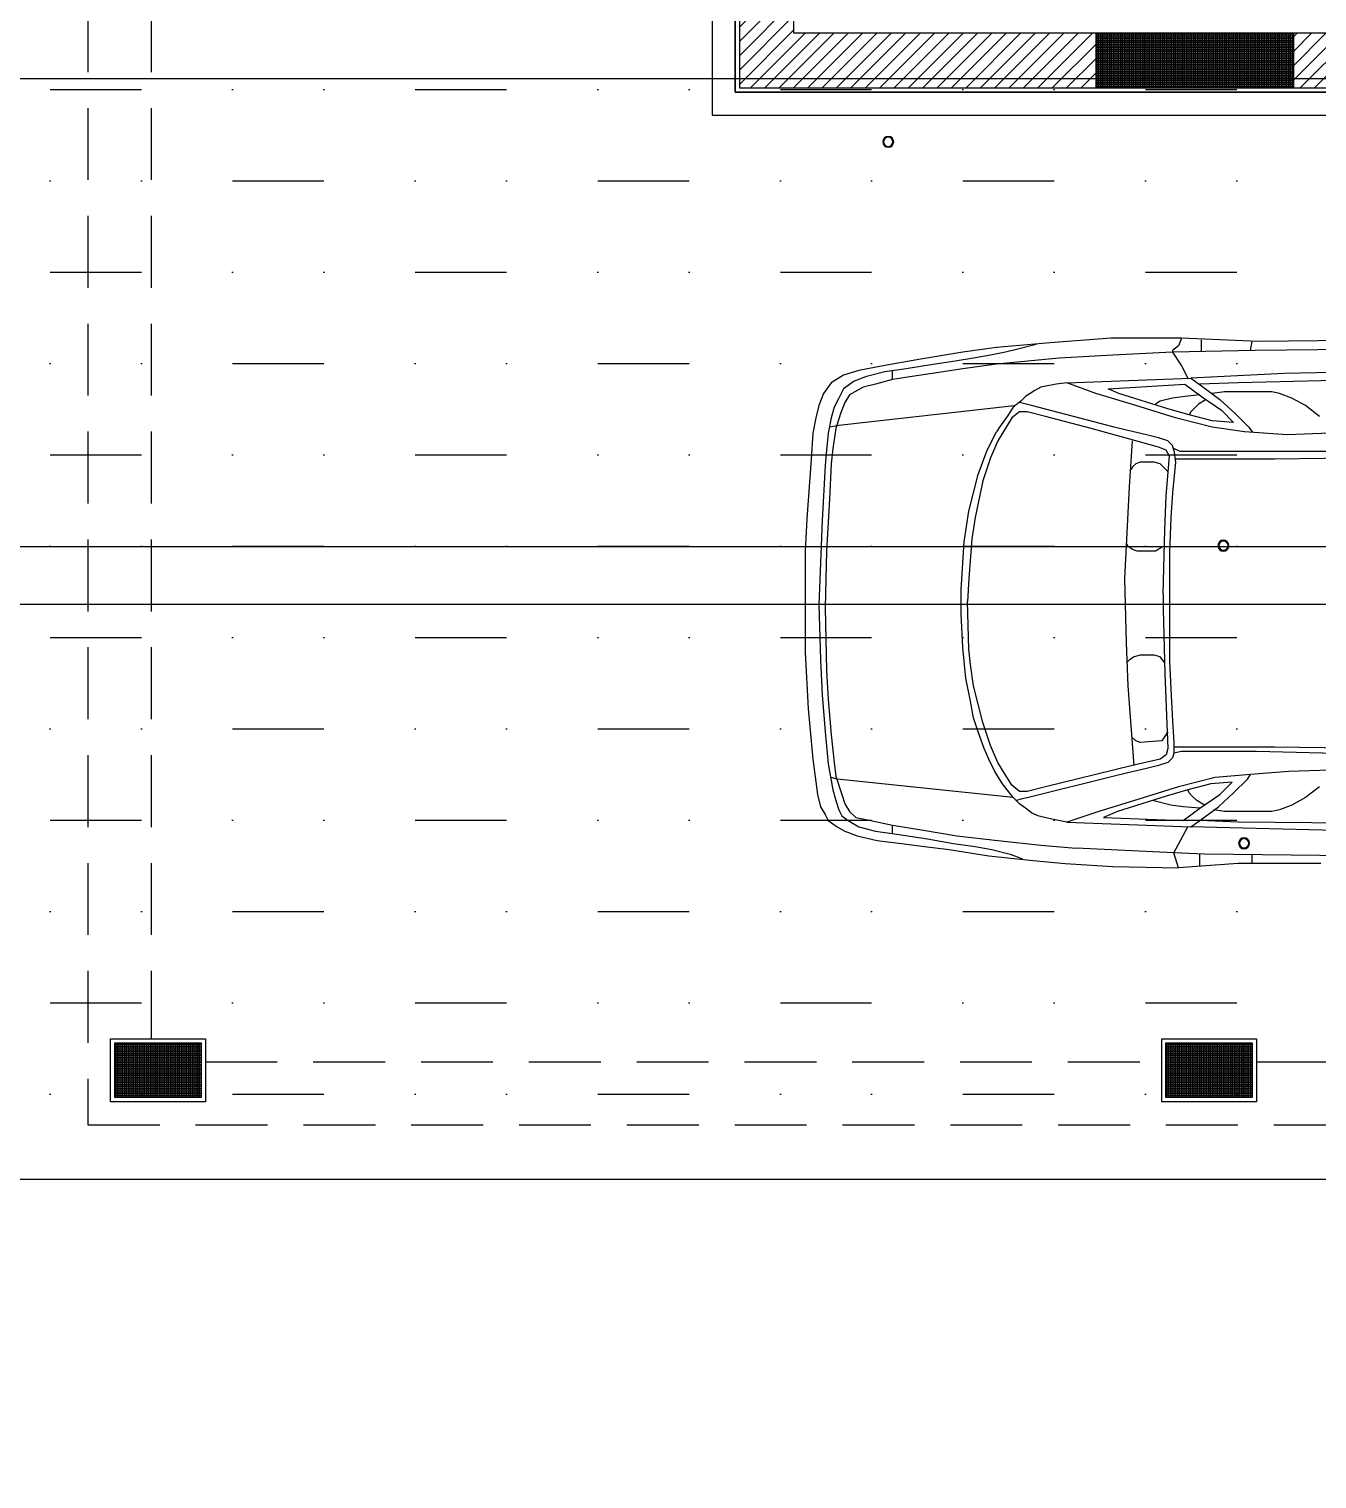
# Model space of a CAD drawing. Extents: x 233 to 569, y -241 to -74.
# Drawn here: x 295.78 to 300.26, y -191.39 to -186.35 of the extents above; entities that cross this region are included whole.
import ezdxf

# ---------------------------------------------------------------- set-up
doc = ezdxf.new("R2010")
doc.units = 0
doc.header["$MEASUREMENT"] = 0
doc.linetypes.add('TRAZOS', pattern=[0.75, 0.5, -0.25])
doc.layers.get('0').update_dxf_attribs({"linetype": 'CONTINUOUS', "lineweight": 50})
for name, color, linetype in [('2D N 0 PB DECO AUTOS', 211, 'CONTINUOUS'), ('2D N 0 PB MUROS MAMP', 1, 'CONTINUOUS'), ('2D N 0 PB MUROS MAMP HATCH', 10, 'CONTINUOUS'), ('2D N 0 PB MUROS REVOQUES', 7, 'CONTINUOUS'), ('2D N 0 PB PROYECCIONES', 7, 'CONTINUOUS'), ('2D N 0 PB REVESTIMIENTO MURETE PIEDRA', 5, 'CONTINUOUS'), ('2D N 0 PB SOLADO ACCESO VEHICULAR', 9, 'CONTINUOUS'), ('2D N 00 EST PL COL BORDES', 7, 'CONTINUOUS'), ('2D N 00 EST PL COL HATCH', 92, 'CONTINUOUS'), ('2D N 1 PA INST SANIT CLOACAL SECUNDARIA', 36, 'CONTINUOUS'), ('410 - CLOACAL SECUNDARIA', 36, 'CONTINUOUS')]:
    doc.layers.add(name, color=color, linetype=linetype)
doc.layers.get('2D N 1 PA INST SANIT CLOACAL SECUNDARIA').off()

# ---------------------------------------------------------------- blocks, each defined once
blk = doc.blocks.new('ca_auto103')
for p, q in [((-119.54, 87.18), (-138.17, 85.58)), ((-124.33, 86.65), (-130.72, 85.05)), ((-98.25, 88.77), (-119.54, 87.18)), ((-73.77, 88.77), (-98.25, 88.77)), ((-74.83, 86.11), (-76.96, 84.52)), ((-73.77, 88.77), (-74.83, 86.11)), ((-47.15, 87.71), (-73.77, 88.77)), ((-66.85, 84.17), (-66.85, 88.24)), ((-49.82, 84.52), (-49.28, 87.71)), ((1.28, 88.24), (-47.15, 87.71)), ((-165.85, 81.32), (-177.56, 79.19)), ((-149.88, 83.98), (-165.85, 81.32)), ((-152.54, 80.79), (-163.19, 79.19)), ((-146.15, 81.86), (-152.54, 80.79)), ((-138.17, 85.58), (-149.88, 83.98)), ((-140.3, 82.92), (-146.15, 81.86)), ((-134.98, 83.98), (-140.3, 82.92)), ((-116.35, 81.86), (-138.17, 79.73)), ((-130.72, 85.05), (-134.98, 83.98)), ((-97.72, 82.92), (-116.35, 81.86)), ((-76.96, 83.98), (-97.72, 82.92)), ((-48.22, 84.52), (-76.96, 83.98)), ((-76.96, 84.52), (-76.96, 83.98)), ((-76.96, 83.98), (-73.77, 79.19)), ((3.94, 85.05), (-48.22, 84.52)), ((-191.4, 76), (-195.65, 73.34)), ((-186.07, 77.6), (-191.4, 76)), ((-177.56, 79.19), (-186.07, 77.6)), ((-177.02, 77.07), (-183.41, 75.47)), ((-169.57, 78.13), (-177.02, 77.07)), ((-174.36, 74.4), (-174.36, 77.45)), ((-163.19, 79.19), (-169.57, 78.13)), ((-160.52, 76.53), (-167.44, 75.47)), ((-149.88, 78.13), (-160.52, 76.53)), ((-138.17, 79.73), (-149.88, 78.13)), ((-73.77, 79.19), (-71.64, 74.94)), ((-38.11, 76.53), (-70.57, 74.94)), ((-13.62, 77.07), (-38.11, 76.53)), ((-195.65, 73.34), (-198.32, 69.61)), ((-191.4, 71.21), (-192.99, 68.02)), ((-187.67, 73.87), (-191.4, 71.21)), ((-184.48, 71.74), (-189.27, 69.08)), ((-183.41, 75.47), (-187.67, 73.87)), ((-180.22, 72.81), (-184.48, 71.74)), ((-174.36, 74.4), (-180.22, 72.81)), ((-167.44, 75.47), (-174.36, 74.4)), ((-124.86, 70.68), (-126.46, 69.61)), ((-122.73, 71.74), (-124.86, 70.68)), ((-117.41, 72.81), (-122.73, 71.74)), ((-113.69, 73.34), (-117.41, 72.81)), ((-113.69, 73.34), (-70.57, 74.94)), ((-103.57, 69.61), (-113.69, 73.34)), ((-99.32, 71.21), (-72.7, 72.81)), ((-95.59, 69.61), (-99.32, 71.21)), ((-72.7, 72.81), (-66.85, 68.55)), ((-70.57, 74.94), (-66.85, 72.27)), ((-54.07, 73.34), (-67.38, 72.81)), ((-66.85, 72.27), (-60.46, 67.48)), ((-7.23, 74.4), (-54.07, 73.34)), ((-198.32, 69.61), (-199.91, 65.36)), ((-192.99, 68.02), (-194.59, 64.82)), ((-190.86, 66.42), (-192.46, 62.69)), ((-189.27, 69.08), (-190.86, 66.42)), ((-129.65, 66.95), (-132.32, 64.82)), ((-125.93, 65.36), (-130.19, 66.42)), ((-128.06, 68.55), (-129.65, 66.95)), ((-126.46, 69.61), (-128.06, 68.55)), ((-89.73, 65.36), (-103.57, 69.61)), ((-78.56, 64.29), (-95.59, 69.61)), ((-81.22, 66.95), (-82.82, 65.89)), ((-76.96, 68.02), (-81.22, 66.95)), ((-72.7, 68.55), (-76.96, 68.02)), ((-67.38, 69.08), (-72.7, 68.55)), ((-67.91, 65.89), (-69.51, 64.29)), ((-65.25, 67.48), (-67.91, 65.89)), ((-66.85, 68.55), (-59.93, 63.76)), ((-58.86, 70.15), (-63.19, 69.53)), ((-60.46, 67.48), (-55.14, 62.69)), ((-42.36, 70.15), (-58.86, 70.15)), ((-39.7, 69.61), (-42.36, 70.15)), ((-35.44, 68.02), (-39.7, 69.61)), ((-30.65, 65.36), (-35.44, 68.02)), ((-200.98, 61.1), (-202.04, 55.77)), ((-199.91, 65.36), (-200.98, 61.1)), ((-195.65, 61.1), (-196.72, 55.77)), ((-194.59, 64.82), (-195.65, 61.1)), ((-192.46, 62.69), (-194.06, 57.37)), ((-132.02, 65.27), (-192.99, 58.44)), ((-134.44, 61.63), (-137.11, 57.9)), ((-132.85, 61.1), (-136.04, 55.77)), ((-132.32, 64.82), (-134.44, 61.63)), ((-130.19, 63.23), (-132.85, 61.1)), ((-127.52, 63.23), (-130.19, 63.23)), ((-121.14, 61.63), (-127.52, 63.23)), ((-97.19, 57.9), (-125.93, 65.36)), ((-105.17, 57.37), (-121.14, 61.63)), ((-75.9, 61.1), (-89.73, 65.36)), ((-71.11, 62.16), (-78.56, 64.29)), ((-63.12, 57.9), (-75.9, 61.1)), ((-70.57, 63.23), (-71.11, 62.16)), ((-63.12, 60.03), (-71.11, 62.16)), ((-69.51, 64.29), (-70.57, 63.23)), ((-59.93, 63.76), (-55.67, 59.5)), ((-55.14, 62.69), (-50.35, 57.9)), ((-25.86, 61.63), (-30.65, 65.36)), ((-202.04, 55.77), (-202.57, 46.73)), ((-196.72, 55.77), (-197.25, 49.92)), ((-192.99, 58.44), (-196.19, 57.9)), ((-194.06, 57.37), (-195.12, 50.45)), ((-141.36, 49.92), (-138.17, 56.31)), ((-137.11, 57.9), (-138.17, 56.31)), ((-136.04, 55.77), (-137.64, 53.11)), ((-89.73, 53.11), (-105.17, 57.37)), ((-92.93, 56.84), (-97.19, 57.9)), ((-86.01, 55.24), (-92.93, 56.84)), ((-55.67, 59.5), (-63.12, 60.03)), ((-51.94, 56.31), (-63.12, 57.9)), ((-37.04, 55.24), (-51.94, 56.31)), ((-50.35, 57.9), (-50.35, 57.9)), ((-50.35, 57.9), (-49.28, 56.31)), ((-22.14, 55.77), (-37.04, 55.24)), ((-195.12, 50.45), (-195.65, 45.13)), ((-137.64, 53.11), (-140.3, 47.26)), ((-91.86, 37.15), (-90.8, 53.11)), ((-81.75, 50.98), (-89.73, 53.11)), ((-81.75, 54.18), (-86.01, 55.24)), ((-78.56, 53.11), (-81.75, 54.18)), ((-79.09, 49.92), (-81.75, 50.98)), ((-76.96, 51.52), (-78.56, 53.11)), ((-76.43, 49.92), (-76.96, 51.52)), ((-74.3, 49.39), (-76.43, 50.45)), ((-202.57, 46.73), (-204.17, 25.97)), ((-197.25, 49.92), (-197.78, 44.6)), ((-144.56, 41.4), (-141.36, 49.92)), ((-140.3, 47.26), (-142.96, 39.27)), ((-88.14, 45.66), (-89.73, 45.13)), ((-83.35, 45.66), (-88.14, 45.66)), ((-81.22, 45.13), (-83.35, 45.66)), ((-78.02, 47.79), (-79.09, 49.92)), ((-79.09, 33.95), (-78.02, 47.79)), ((-75.9, 45.66), (-76.96, 35.02)), ((-76.43, 49.92), (-75.9, 45.66)), ((-41.3, 46.73), (-75.9, 46.73)), ((-53.01, 49.39), (-74.3, 49.39)), ((-2.44, 49.39), (-53.01, 49.39)), ((-1.91, 47.26), (-41.3, 46.73)), ((-197.78, 44.6), (-198.85, 25.44)), ((-195.65, 45.13), (-196.19, 32.89)), ((-147.75, 28.63), (-144.56, 41.4)), ((-90.8, 44.07), (-91.33, 43)), ((-89.73, 45.13), (-90.8, 44.07)), ((-78.56, 42.47), (-81.22, 45.13)), ((-142.96, 39.27), (-145.62, 26.5)), ((-93.46, 5.21), (-91.86, 37.15)), ((-196.19, 32.89), (-197.25, 14.79)), ((-79.62, 22.24), (-79.09, 33.95)), ((-76.96, 35.02), (-77.49, 26.5)), ((-204.17, 25.97), (-204.7, 14.79)), ((-198.85, 25.44), (-199.91, -3.84)), ((-149.35, 17.98), (-147.75, 28.63)), ((-145.62, 26.5), (-146.69, 19.05)), ((-77.49, 26.5), (-78.02, 14.26)), ((-80.15, -0.11), (-79.62, 22.24)), ((-150.41, 1.48), (-149.35, 17.98)), ((-146.69, 19.05), (-147.75, 5.21)), ((-92.4, 16.39), (-92.93, 17.45)), ((-90.8, 15.32), (-92.4, 16.39)), ((-89.2, 14.79), (-90.8, 15.32)), ((-80.15, 16.39), (-82.82, 14.79)), ((-204.7, 14.79), (-204.7, -4.9)), ((-197.25, 14.79), (-197.78, -4.9)), ((-82.82, 14.79), (-89.2, 14.79)), ((-78.02, 14.26), (-78.02, -23.53)), ((-147.75, 5.21), (-148.28, -2.77)), ((-92.93, -17.14), (-93.46, 5.21)), ((-150.41, -7.03), (-150.41, 1.48)), ((-204.7, -4.9), (-204.7, -20.34)), ((-199.91, -3.84), (-199.38, -23)), ((-197.78, -4.9), (-197.25, -26.73)), ((-147.75, -19.27), (-148.28, -2.77)), ((-80.15, -0.11), (-80.15, -5.43)), ((-149.88, -18.74), (-150.41, -7.03)), ((-80.15, -5.43), (-79.62, -27.79)), ((-148.82, -29.39), (-149.88, -18.74)), ((-147.22, -24.6), (-147.75, -19.27)), ((-92.4, -32.05), (-92.93, -17.14)), ((-204.7, -20.34), (-203.64, -40.03)), ((-199.38, -23), (-198.85, -35.24)), ((-146.15, -32.05), (-147.22, -24.6)), ((-91.86, -23), (-92.93, -24.06)), ((-90.27, -21.93), (-91.86, -23)), ((-88.14, -21.4), (-90.27, -21.93)), ((-83.35, -21.4), (-88.14, -21.4)), ((-81.22, -21.93), (-83.35, -21.4)), ((-79.62, -24.06), (-81.22, -21.93)), ((-78.02, -23.53), (-77.49, -33.11)), ((-197.25, -26.73), (-196.72, -36.84)), ((-147.22, -37.37), (-148.82, -29.39)), ((-79.62, -27.79), (-79.09, -39.5)), ((-198.85, -35.24), (-197.78, -48.02)), ((-142.96, -44.82), (-146.15, -32.05)), ((-90.27, -59.73), (-92.4, -32.05)), ((-77.49, -33.11), (-76.96, -44.29)), ((-203.64, -40.03), (-202.04, -57.6)), ((-196.72, -36.84), (-195.65, -49.08)), ((-146.15, -43.23), (-147.22, -37.37)), ((-79.09, -39.5), (-78.56, -53.87)), ((-144.56, -48.02), (-146.15, -43.23)), ((-140.3, -52.81), (-142.96, -44.82)), ((-76.96, -44.29), (-76.43, -51.74)), ((-197.78, -48.02), (-196.72, -59.19)), ((-195.65, -49.08), (-194.59, -58.66)), ((-142.43, -53.87), (-144.56, -48.02)), ((-89.73, -51.21), (-90.8, -50.14)), ((-78.56, -48.02), (-80.69, -51.21)), ((-140.83, -57.6), (-142.43, -53.87)), ((-137.64, -58.66), (-140.3, -52.81)), ((-88.14, -51.74), (-89.73, -51.21)), ((-80.69, -51.21), (-88.14, -51.74)), ((-80.69, -51.21), (-80.69, -51.21)), ((-78.56, -53.87), (-79.09, -56)), ((-76.43, -51.74), (-76.43, -55.47)), ((-41.3, -53.34), (-76.43, -53.34)), ((-73.77, -54.94), (-76.43, -55.47)), ((-47.69, -54.94), (-73.77, -54.94)), ((-2.44, -56), (-47.69, -54.94)), ((-1.91, -53.87), (-41.3, -53.34)), ((-202.04, -57.6), (-200.44, -69.84)), ((-196.72, -59.19), (-195.12, -68.24)), ((-194.59, -58.66), (-194.06, -63.45)), ((-138.7, -61.85), (-140.83, -57.6)), ((-136.04, -61.32), (-137.64, -58.66)), ((-90.8, -59.73), (-103.57, -62.92)), ((-81.22, -57.6), (-90.8, -59.73)), ((-81.75, -59.73), (-86.01, -60.79)), ((-78.56, -58.66), (-81.75, -59.73)), ((-79.09, -56), (-81.22, -57.6)), ((-76.96, -57.06), (-78.56, -58.66)), ((-76.43, -55.47), (-76.96, -57.06)), ((-193.52, -64.52), (-195.65, -63.98)), ((-194.06, -63.45), (-191.93, -69.84)), ((-132.32, -70.9), (-193.52, -64.52)), ((-136.04, -66.11), (-138.7, -61.85)), ((-132.85, -66.64), (-136.04, -61.32)), ((-97.19, -63.45), (-126.99, -70.9)), ((-103.57, -62.92), (-121.14, -67.18)), ((-92.93, -62.39), (-97.19, -63.45)), ((-86.01, -60.79), (-92.93, -62.39)), ((-62.06, -63.98), (-74.83, -67.18)), ((-49.82, -62.92), (-62.06, -63.98)), ((-55.67, -69.31), (-50.88, -64.52)), ((-50.88, -64.52), (-49.82, -62.92)), ((-50.88, -64.52), (-50.88, -64.52)), ((-36.51, -61.85), (-49.82, -62.92)), ((-22.14, -61.32), (-36.51, -61.85)), ((-200.44, -69.84), (-199.38, -74.1)), ((-195.12, -68.24), (-194.06, -71.97)), ((-191.93, -69.84), (-190.86, -73.03)), ((-132.32, -70.9), (-136.04, -66.11)), ((-130.19, -68.77), (-132.85, -66.64)), ((-127.52, -68.77), (-130.19, -68.77)), ((-121.14, -67.18), (-127.52, -68.77)), ((-79.09, -70.37), (-96.12, -75.69)), ((-74.83, -67.18), (-88.67, -71.44)), ((-71.64, -68.24), (-79.09, -70.37)), ((-63.65, -66.11), (-71.64, -68.24)), ((-71.11, -69.31), (-71.64, -68.24)), ((-70.04, -70.37), (-71.11, -69.31)), ((-68.44, -71.97), (-70.04, -70.37)), ((-67.38, -74.63), (-60.46, -69.84)), ((-56.2, -65.58), (-63.65, -66.11)), ((-60.99, -74.1), (-55.67, -69.31)), ((-60.46, -69.84), (-56.2, -65.58)), ((-25.86, -67.18), (-30.65, -70.9)), ((-199.38, -74.1), (-197.78, -76.76)), ((-194.06, -71.97), (-192.99, -75.16)), ((-192.99, -75.16), (-191.93, -77.29)), ((-190.86, -73.03), (-189.27, -75.69)), ((-131.78, -71.44), (-132.32, -70.9)), ((-130.19, -73.03), (-131.78, -71.44)), ((-129.65, -71.44), (-131.25, -71.97)), ((-128.06, -74.63), (-130.19, -73.03)), ((-126.99, -70.9), (-129.65, -71.44)), ((-125.93, -76.23), (-128.06, -74.63)), ((-88.67, -71.44), (-102.51, -75.69)), ((-77.49, -73.56), (-83.88, -71.97)), ((-73.23, -74.1), (-77.49, -73.56)), ((-67.38, -74.63), (-73.23, -74.1)), ((-73.23, -78.89), (-67.38, -74.63)), ((-65.78, -73.56), (-68.44, -71.97)), ((-67.38, -78.89), (-60.99, -74.1)), ((-58.86, -75.69), (-62.59, -75.16)), ((-39.7, -75.16), (-42.36, -75.69)), ((-35.44, -73.56), (-39.7, -75.16)), ((-30.65, -70.9), (-35.44, -73.56)), ((-197.78, -76.76), (-196.72, -78.89)), ((-196.72, -78.89), (-193.52, -81.02)), ((-191.93, -77.29), (-189.8, -78.89)), ((-189.8, -78.89), (-186.07, -81.02)), ((-189.27, -75.69), (-187.14, -77.82)), ((-187.14, -77.82), (-181.82, -78.89)), ((-181.82, -78.89), (-174.36, -80.48)), ((-174.36, -80.48), (-164.25, -82.08)), ((-174.36, -83.45), (-174.36, -80.48)), ((-123.8, -77.29), (-125.93, -76.23)), ((-119.54, -78.35), (-123.8, -77.29)), ((-113.69, -79.42), (-119.54, -78.35)), ((-102.51, -75.69), (-113.69, -79.42)), ((-113.69, -79.42), (-70.57, -81.02)), ((-96.12, -75.69), (-100.91, -77.82)), ((-100.91, -77.82), (-73.23, -78.89)), ((-70.57, -81.02), (-67.38, -78.89)), ((-54.07, -79.42), (-67.38, -78.89)), ((-42.36, -75.69), (-58.86, -75.69)), ((-7.23, -79.95), (-54.07, -79.42)), ((-193.52, -81.02), (-190.86, -82.61)), ((-190.86, -82.61), (-186.61, -84.21)), ((-186.61, -84.21), (-179.69, -85.81)), ((-186.07, -81.02), (-180.22, -82.61)), ((-180.22, -82.61), (-172.77, -83.68)), ((-172.77, -83.68), (-162.12, -85.27)), ((-164.25, -82.08), (-152.01, -84.21)), ((-162.12, -85.27), (-153.07, -86.87)), ((-152.01, -84.21), (-137.64, -85.81)), ((-76.43, -90.06), (-71.64, -81.02)), ((-52.48, -81.55), (-70.57, -81.02)), ((-8.83, -82.61), (-52.48, -81.55)), ((-179.69, -85.81), (-171.17, -86.87)), ((-171.17, -86.87), (-163.19, -87.94)), ((-163.19, -87.94), (-154.67, -89)), ((-154.67, -89), (-140.83, -91.13)), ((-153.07, -86.87), (-145.62, -87.94)), ((-145.62, -87.94), (-139.77, -89)), ((-139.77, -89), (-133.38, -90.6)), ((-137.64, -85.81), (-122.73, -87.4)), ((-133.38, -90.6), (-129.12, -92.19)), ((-122.73, -87.4), (-110.49, -88.47)), ((-76.43, -90.06), (-110.49, -88.47)), ((-65.78, -90.6), (-76.43, -90.06)), ((-74.83, -95.39), (-76.43, -90.06)), ((-67.38, -94.85), (-67.38, -90.6)), ((-13.62, -91.13), (-65.78, -90.6)), ((-140.83, -91.13), (-125.4, -92.73)), ((-125.4, -92.73), (-114.22, -93.79)), ((-114.22, -93.79), (-97.72, -94.85)), ((-97.72, -94.85), (-74.83, -95.39)), ((-54.07, -93.79), (-74.83, -95.39)), ((-25.33, -93.79), (-54.07, -93.79)), ((-49.28, -93.79), (-49.28, -90.76))]:
    blk.add_line(p, q)
blk = doc.blocks.new('Caño 38')
at = {"layer": '410 - CLOACAL SECUNDARIA'}
for radius in [0.019, 0.0176, 0.0162]:
    blk.add_circle((0, 0), radius, dxfattribs=at)

msp = doc.modelspace()

# ---------------------------------------------------------------- hatches: boundary and pattern name
at = {"layer": '2D N 0 PB MUROS MAMP HATCH'}
h = msp.add_hatch(dxfattribs=at)
h.set_pattern_fill('JIS_WOOD', color=256, scale=0.05)
h.set_pattern_definition([(45, (280.611325, -54.484004), (-0.025, 0.025), [])])
h.paths.add_polyline_path([(299.4904, -186.5577), (299.4904, -186.3677), (298.4393, -186.3677), (298.4393, -183.7539), (298.2493, -183.7539), (298.2493, -184.8625), (298.1993, -184.8625), (298.1993, -184.9326), (298.2493, -184.9326), (298.2494, -186.5578)])
h = msp.add_hatch(dxfattribs=at)
h.set_pattern_fill('JIS_WOOD', color=256, scale=0.05)
h.set_pattern_definition([(45, (302.563596, -186.29379), (-0.025, 0.025), [])])
h.paths.add_polyline_path([(302.4438, -186.3677), (300.177, -186.3677), (300.177, -186.5577), (303.4984, -186.5577), (303.4984, -186.3677), (302.6338, -186.3677), (302.6338, -185.88), (302.7838, -185.88), (302.7838, -185.79), (302.4438, -185.79)])
at = {"layer": '2D N 0 PB SOLADO ACCESO VEHICULAR'}
h = msp.add_hatch(dxfattribs=at)
h.set_pattern_fill('MUDST', color=256, scale=0.05)
h.set_pattern_definition([(0, (280.61132, -54.484), (0.635, 0.3175), [0.3175, -0.3175, 0, -0.3175, 0, -0.3175])])
h.paths.add_polyline_path([(315.2804, -186.525), (286.4085, -186.525), (286.4085, -188.1533), (315.2984, -188.1533)])
h.paths.add_polyline_path([(315.3006, -188.3533), (286.4085, -188.3533), (286.4085, -190.3527), (315.3227, -190.3527)])
h.paths.add_polyline_path([(295.1994, -190.5527), (286.4085, -190.5527), (286.4085, -192.2533), (293.9859, -192.2533, -0.060108)])
h.paths.add_polyline_path([(293.8801, -192.4533), (286.4085, -192.4533), (286.4085, -194.1539), (293.2224, -194.1539, -0.052415)])
h.paths.add_polyline_path([(293.1708, -194.3539), (286.4085, -194.3539), (286.4085, -196.2539), (292.9214, -196.2539, -0.055103)])
h.paths.add_polyline_path([(292.9196, -196.4539), (286.4085, -196.4539), (286.4085, -198.3539), (293.134, -198.3539, -0.05498)])
h.paths.add_polyline_path([(293.1816, -198.5539), (286.4085, -198.5539), (286.4085, -200.4539), (293.9024, -200.4539, -0.058455)])
h.paths.add_polyline_path([(294.0097, -200.6539), (286.4085, -200.6539), (286.4085, -201.3277), (295.5738, -202.6968, -0.074166)])
at = {"layer": '2D N 00 EST PL COL HATCH'}
h = msp.add_hatch(dxfattribs=at)
h.set_pattern_fill('NET', color=256, scale=0.002, angle=90)
h.set_pattern_definition([(90, (277.26831, -69.393434), (-0.00635, 2e-18), []), (180, (277.26831, -69.393434), (-2e-18, -0.00635), [])])
h.paths.add_polyline_path([(300.177, -186.3678), (299.4904, -186.3676), (299.4904, -186.5577), (300.177, -186.5579)])
h = msp.add_hatch(dxfattribs=at)
h.set_pattern_fill('NET', color=256, scale=0.002, angle=90)
h.set_pattern_definition([(90, (280.6113246, -54.634077), (-0.00635, 2e-18), []), (180, (280.6113246, -54.634077), (-2e-18, -0.00635), [])])
h.paths.add_polyline_path([(296.3771, -189.8782), (296.0771, -189.8782), (296.0771, -190.0682), (296.3771, -190.0682)])
h = msp.add_hatch(dxfattribs=at)
h.set_pattern_fill('NET', color=256, scale=0.002, angle=90)
h.set_pattern_definition([(90, (284.267483, -54.6340395), (-0.00635, 2e-18), []), (180, (284.267483, -54.6340395), (-2e-18, -0.00635), [])])
h.paths.add_polyline_path([(300.0332, -189.8781), (299.7332, -189.8782), (299.7332, -190.0682), (300.0332, -190.0681)])

# ---------------------------------------------------------------- linework, layer by layer
at = {"layer": '2D N 0 PB MUROS MAMP'}
msp.add_lwpolyline([(303.4984, -185.88), (303.4984, -186.3677), (302.6338, -186.3677), (302.6338, -185.88), (302.7838, -185.88), (302.7838, -185.79), (302.4438, -185.79), (302.4438, -186.3677), (298.4393, -186.3677), (298.4393, -183.7539), (298.2493, -183.7539), (298.2493, -184.8625), (298.1993, -184.8625), (298.1993, -184.9326), (298.2493, -184.9326), (298.2494, -186.5578), (303.6884, -186.5576), (303.6884, -185.79), (303.4984, -185.79)], dxfattribs=at)
for points in [[(296.3921, -190.0832), (296.0621, -190.0832), (296.0621, -189.8632), (296.3921, -189.8632)], [(300.0482, -190.0832), (299.7182, -190.0832), (299.7182, -189.8632), (300.0482, -189.8632)]]:
    msp.add_lwpolyline(points, close=True, dxfattribs=at)
at = {"layer": '2D N 0 PB MUROS REVOQUES'}
msp.add_lwpolyline([(298.3043, -183.0939), (298.2343, -183.0939), (298.2343, -184.8475), (298.1843, -184.8475), (298.1843, -184.9476), (298.2343, -184.9476), (298.2344, -186.5728), (303.4834, -186.5727)], dxfattribs=at)
at = {"layer": '2D N 0 PB PROYECCIONES', "linetype": 'TRAZOS', "ltscale": 0.5}
for p, q in [((295.9831, -185.1275), (295.9831, -190.1632)), ((296.2031, -185.1275), (296.2031, -189.8632)), ((296.3921, -189.9432), (299.7182, -189.9432)), ((300.0482, -189.9432), (303.3744, -189.9432)), ((295.9831, -190.1632), (303.7834, -190.1632))]:
    msp.add_line(p, q, dxfattribs=at)
at = {"layer": '2D N 0 PB REVESTIMIENTO MURETE PIEDRA'}
msp.add_lwpolyline([(298.1544, -186.6528), (303.4834, -186.6528), (303.4834, -186.5727), (298.2344, -186.5728), (298.2344, -184.9476), (298.1743, -184.9476), (298.1543, -184.9476)], close=True, dxfattribs=at)
at = {"layer": '2D N 0 PB SOLADO ACCESO VEHICULAR'}
for points in [[(286.4085, -186.525), (315.2804, -186.525), (315.3227, -190.3527), (304.1693, -190.3527)], [(315.3227, -190.3527), (286.4085, -190.3527)]]:
    msp.add_lwpolyline(points, dxfattribs=at)
for points, elevation in [([(315.3227, -188.1533), (286.4085, -188.1533)], -0.0016), ([(315.3035, -188.3533), (286.4085, -188.3533)], 0.0016)]:
    msp.add_lwpolyline(points, dxfattribs=dict(at, elevation=elevation))
at = {"layer": '2D N 00 EST PL COL BORDES'}
for points in [[(300.177, -186.5577), (299.4904, -186.5577), (299.4904, -186.3677), (300.177, -186.3677)], [(296.0771, -189.8782), (296.3771, -189.8782), (296.3771, -190.0682), (296.0771, -190.0682)], [(299.7332, -189.8781), (300.0332, -189.8782), (300.0332, -190.0682), (299.7332, -190.0682)]]:
    msp.add_lwpolyline(points, close=True, dxfattribs=at)

# ---------------------------------------------------------------- block references
at = {"layer": '2D N 0 PB DECO AUTOS', "color": 18, "true_color": 0x000000, "xscale": 0.01, "yscale": 0.01, "zscale": 0.01}
msp.add_blockref('ca_auto103', (300.5252, -188.3159), dxfattribs=at)
at = {"layer": '2D N 1 PA INST SANIT CLOACAL SECUNDARIA', "xscale": -1}
for p, rotation in [((298.7672, -186.745, 0), 180), ((299.933, -188.1491, 0), 270), ((300.0048, -189.184, 0), 180)]:
    msp.add_blockref('Caño 38', p, dxfattribs=dict(at, rotation=rotation))

doc.saveas('drawing.dxf')
